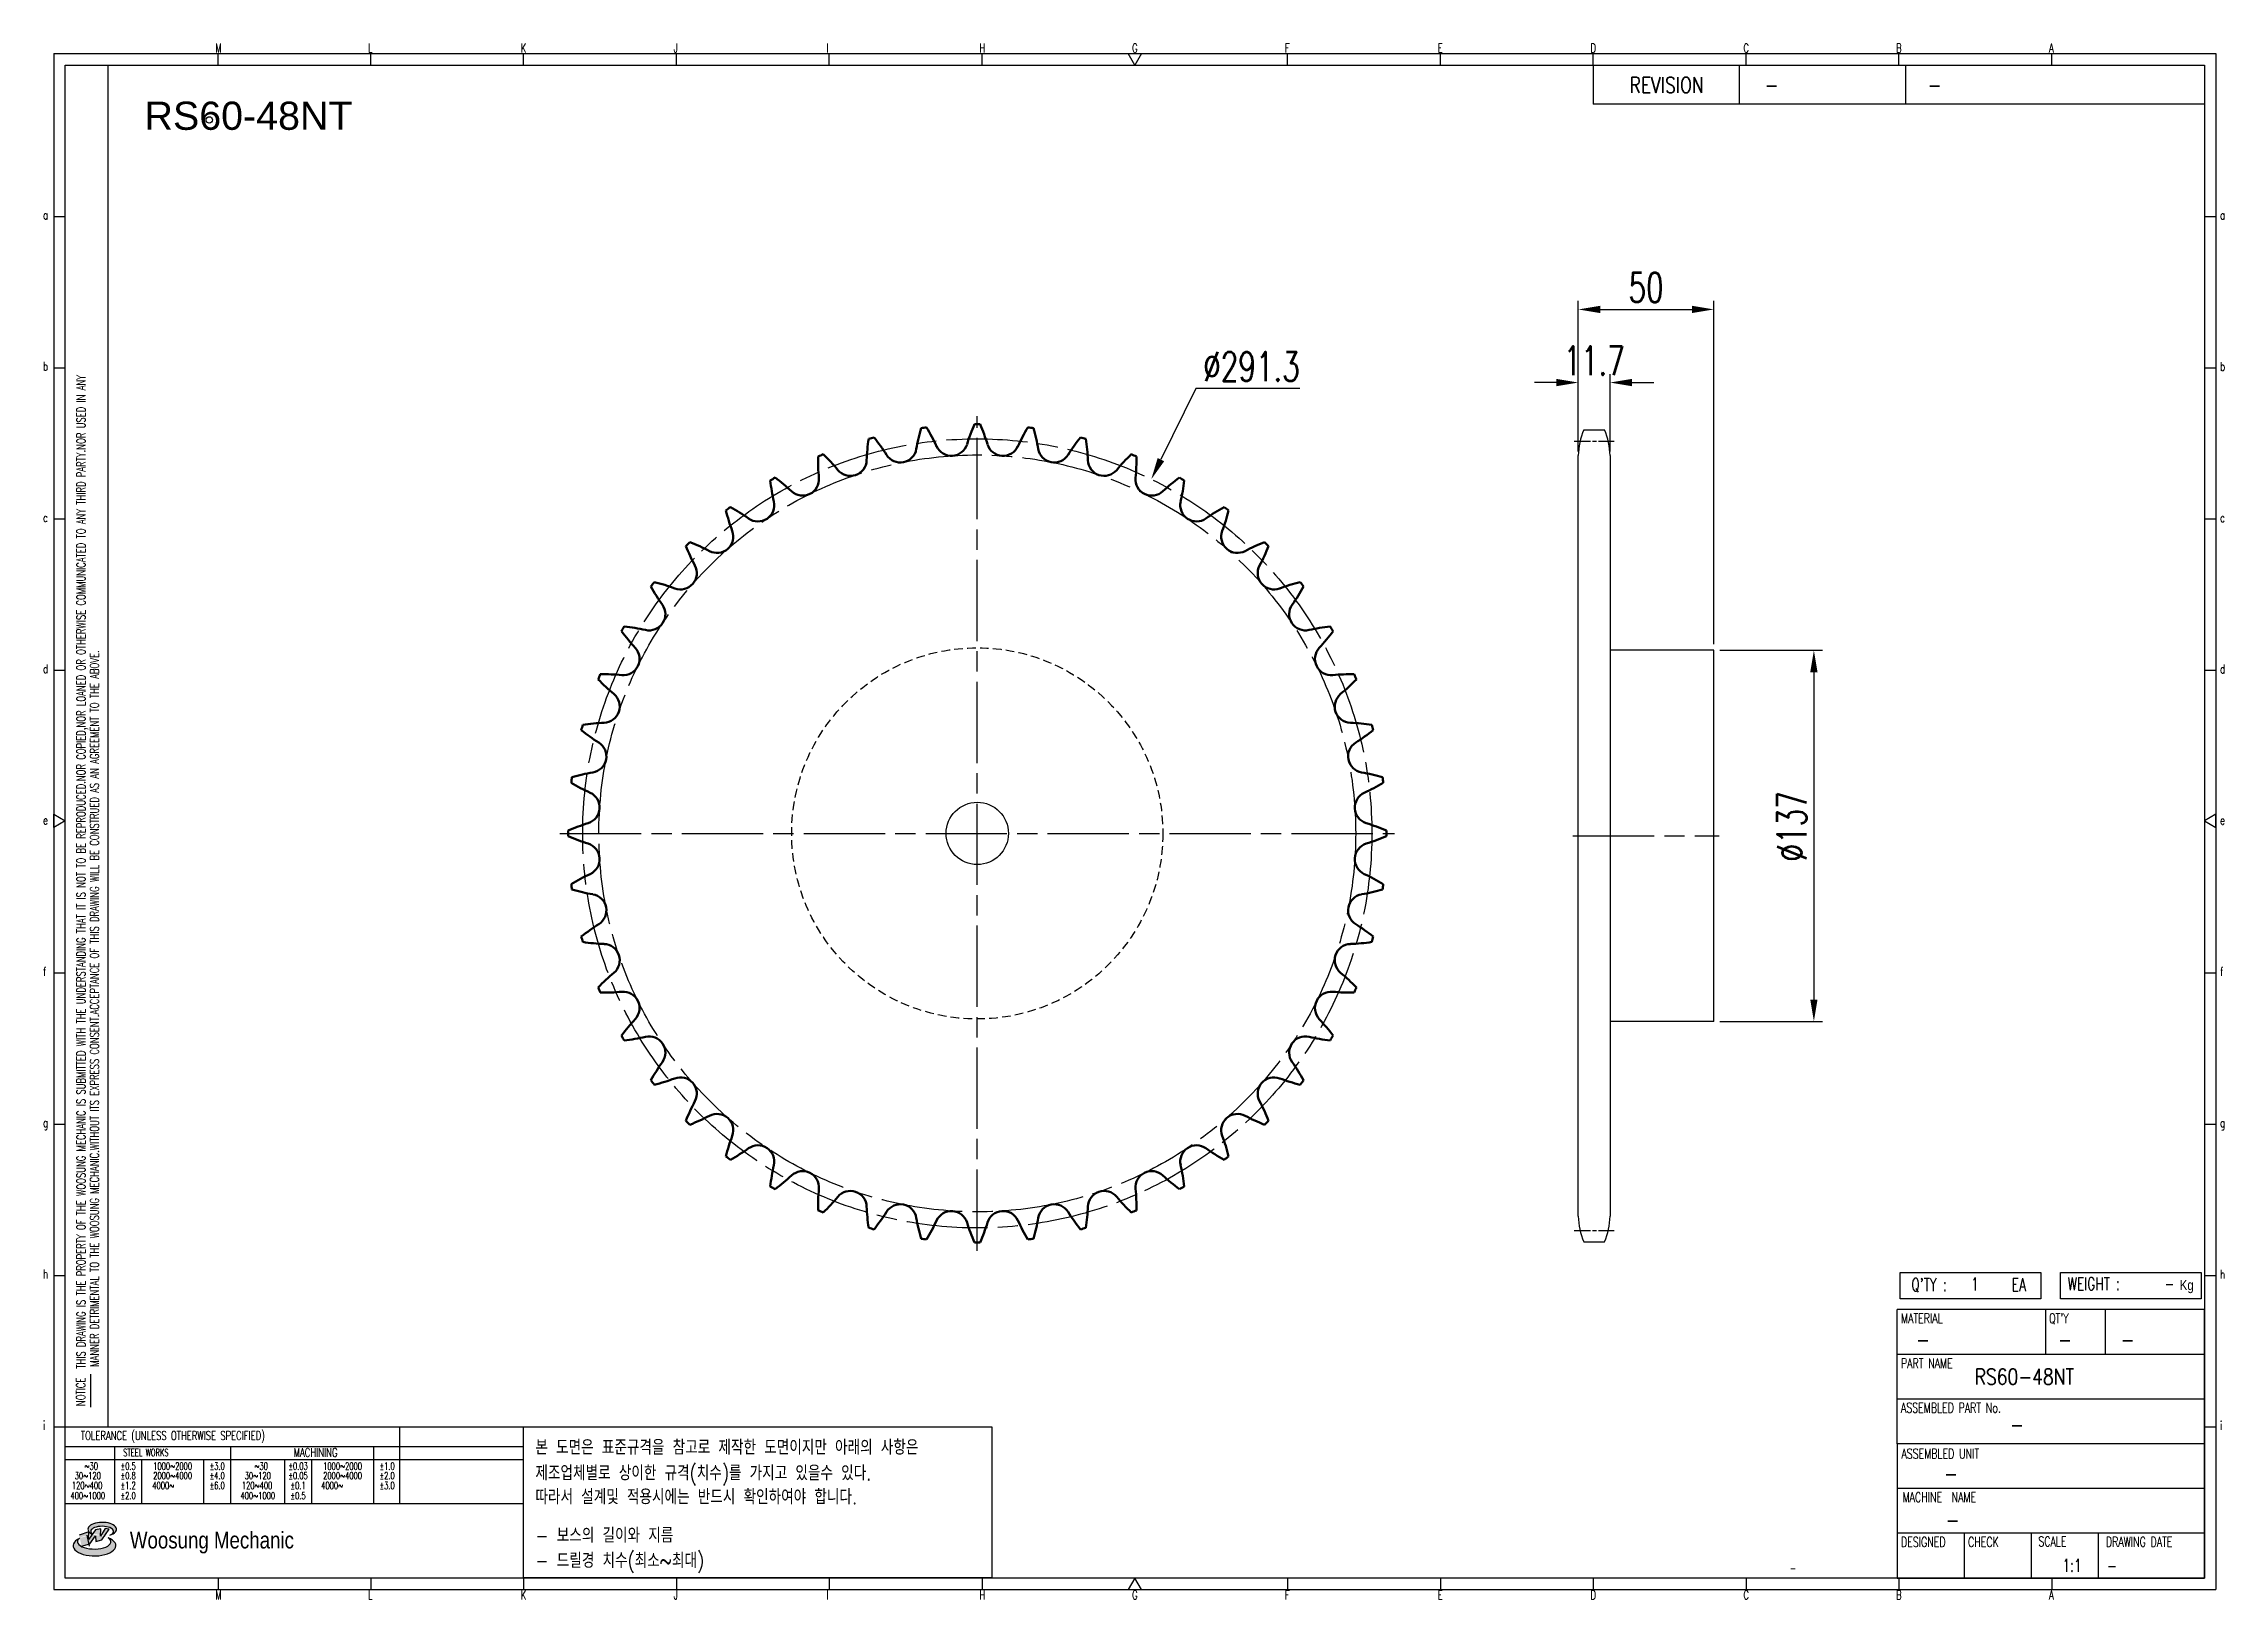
# Model space of a CAD drawing. Header units: millimetres. Extents: x 24103 to 24908, y 28 to 602.
import ezdxf
from ezdxf.enums import TextEntityAlignment as Align

# ---------------------------------------------------------------- set-up
doc = ezdxf.new("R2010")
doc.units = ezdxf.units.MM
for name, pattern in [('AM_ISO08W050', [18, 12, -1.5, 3, -1.5]), ('AM_ISO08W050x2', [9, 6, -0.75, 1.5, -0.75]), ('HIDDEN', [9.525, 6.35, -3.175])]:
    doc.linetypes.add(name, pattern=pattern)
doc.layers.add('AM_0N', color=7, linetype='Continuous', lineweight=50)
doc.layers.add('AM_7N', color=4, linetype='AM_ISO08W050', lineweight=25)
for name, color, linetype in [('HL', 2, 'HIDDEN'), ('S-DIM', 7, 'Continuous'), ('TITLE', 7, 'Continuous'), ('도면레이아웃', 7, 'Continuous')]:
    doc.layers.add(name, color=color, linetype=linetype)
doc.styles.add('HAN', font='ROMANS.shx', dxfattribs={"width": 0.7, "bigfont": 'whgtxt.shx'})
doc.styles.add('HKD_ST2', font='romans.shx', dxfattribs={"width": 0.7, "height": 4, "bigfont": '@extfont2.shx'})
doc.styles.add('HSG', font='SIMPLEX.shx', dxfattribs={"width": 0.7, "bigfont": 'HSG.shx'})
doc.styles.add('ROMANS', font='romans.shx', dxfattribs={"width": 0.7, "bigfont": 'whgtxt.shx'})
doc.styles.add('SLDTEXTSTYLE4', font='arial.ttf', dxfattribs={"width": 0.8})
doc.styles.get("Standard").update_dxf_attribs({"font": 'arial.ttf'})
doc.dimstyles.new('APP23', dxfattribs={"dimscale": 4.5, "dimtxt": 2.4, "dimasz": 1.8, "dimexe": 0.7, "dimexo": 0.5, "dimgap": 0.6, "dimtad": 1, "dimtoh": 1, "dimdec": 1, "dimrnd": 0.01, "dimzin": 9, "dimdsep": 46, "dimtxsty": 'HSG', "dimcen": 0, "dimclrd": 1, "dimclre": 1, "dimclrt": 256, "dimazin": 2, "dimtp": 1, "dimtm": 1, "dimtfac": 0.5, "dimtdec": 1, "dimtix": 1, "dimtofl": 0, "dimtmove": 0, "dimatfit": 3, "dimfxl": 0, "dimtvp": 1, "dimtolj": 2, "dimlwd": -1, "dimlwe": -1, "dimarcsym": 0})

# ---------------------------------------------------------------- blocks, each defined once
blk = doc.blocks.new('SUYWSHJH')
at = {"layer": '도면레이아웃'}
h = blk.add_hatch(color=10, dxfattribs=at)
h.paths.add_polyline_path([(1.544, 35.177), (1.554, 34.966), (1.779, 35.034), (2.054, 35.422), (1.908, 35.446), (1.728, 35.167), (1.741, 35.439), (1.547, 35.405), (1.292, 35.041), (1.295, 35.33), (0.943, 35.208), (1.03, 34.8), (1.336, 34.885)])
edge = h.paths.add_edge_path()
edge.add_ellipse((1.795, 35.421), major_axis=(-0.53, 0), ratio=0.487785, start_angle=122.36065, end_angle=403.39574)
edge.add_line((1.411, 35.244), (1.419, 35.261))
edge.add_ellipse((1.798, 35.344), major_axis=(-0.423, 0), ratio=0.444396, start_angle=131.58977, end_angle=386.19408, ccw=False)
edge = h.paths.add_edge_path()
edge.add_ellipse((1.512, 34.815), major_axis=(-0.793, 0), ratio=0.480113, start_angle=314.67633, end_angle=590.85213)
edge.add_ellipse((1.501, 34.958), major_axis=(-0.62, 0), ratio=0.43311, start_angle=331.7024, end_angle=574.42495, ccw=False)
for p, q in [((0, 90.118), (80.15, 90.118)), ((0, 90.118), (0, 33.191)), ((6.089, 89.693), (6.089, 90.118)), ((11.753, 89.693), (11.753, 90.118)), ((17.418, 89.693), (17.418, 90.118)), ((23.082, 89.693), (23.082, 90.118)), ((28.746, 89.693), (28.746, 90.118)), ((34.411, 89.693), (34.411, 90.118)), ((45.739, 89.693), (45.739, 90.118)), ((51.404, 89.693), (51.404, 90.118)), ((57.068, 89.693), (57.068, 90.118)), ((62.732, 89.693), (62.732, 90.118)), ((68.397, 89.693), (68.397, 90.118)), ((74.061, 89.693), (74.061, 90.118)), ((80.15, 90.118), (80.15, 33.191)), ((0, 84.085), (0.425, 84.085)), ((79.725, 84.085), (80.15, 84.085)), ((0, 78.478), (0.425, 78.478)), ((79.725, 78.478), (80.15, 78.478)), ((0, 72.87), (0.425, 72.87)), ((79.725, 72.87), (80.15, 72.87)), ((0, 67.262), (0.425, 67.262)), ((79.725, 67.262), (80.15, 67.262)), ((0, 56.047), (0.425, 56.047)), ((79.725, 56.047), (80.15, 56.047)), ((0, 50.439), (0.425, 50.439)), ((79.725, 50.439), (80.15, 50.439)), ((0, 44.832), (0.425, 44.832)), ((79.725, 44.832), (80.15, 44.832)), ((1.377, 39.947), (1.377, 41.174)), ((0, 39.224), (0.425, 39.224)), ((79.725, 39.224), (80.15, 39.224)), ((0, 33.191), (80.15, 33.191)), ((6.089, 33.616), (6.089, 33.191)), ((11.753, 33.616), (11.753, 33.191)), ((17.418, 33.616), (17.418, 33.191)), ((23.082, 33.616), (23.082, 33.191)), ((28.746, 33.616), (28.746, 33.191)), ((34.411, 33.616), (34.411, 33.191)), ((45.739, 33.616), (45.739, 33.191)), ((51.404, 33.616), (51.404, 33.191)), ((57.068, 33.616), (57.068, 33.191)), ((62.732, 33.616), (62.732, 33.191)), ((68.397, 33.616), (68.397, 33.191)), ((74.061, 33.616), (74.061, 33.191))]:
    blk.add_line(p, q)
at = {"color": 2}
for p, q in [((2.017, 39.224), (2.017, 89.693)), ((0.425, 39.224), (17.418, 39.224)), ((12.816, 39.224), (12.816, 36.382)), ((17.418, 33.616), (17.418, 39.224)), ((0.425, 38.487), (17.418, 38.487)), ((0.425, 38.012), (17.418, 38.012)), ((2.257, 38.487), (2.257, 36.382)), ((3.257, 38.012), (3.257, 36.382)), ((5.557, 38.012), (5.557, 36.382)), ((6.557, 38.5), (6.557, 36.382)), ((8.557, 38.012), (8.557, 36.382)), ((9.557, 38.026), (9.557, 36.382)), ((11.857, 38.487), (11.857, 36.382)), ((0.425, 36.382), (17.418, 36.382))]:
    blk.add_line(p, q, dxfattribs=at)
at = {"color": 6, "ltscale": 0.5}
for p, q in [((57.068, 89.693), (57.068, 88.246)), ((62.47, 89.693), (62.47, 88.246)), ((68.635, 89.693), (68.635, 88.246)), ((79.725, 88.246), (57.068, 88.246)), ((68.336, 38.59), (68.336, 43.563)), ((79.725, 43.563), (68.336, 43.563)), ((73.827, 43.563), (73.827, 41.905)), ((76.037, 43.563), (76.037, 41.905)), ((79.725, 38.59), (79.725, 43.563)), ((79.725, 41.905), (68.336, 41.905)), ((79.725, 40.248), (68.336, 40.248)), ((68.336, 38.59), (68.336, 33.616)), ((79.725, 38.59), (68.336, 38.59)), ((79.725, 33.616), (79.725, 38.59)), ((79.725, 36.932), (68.336, 36.932)), ((79.725, 35.274), (68.336, 35.274)), ((70.822, 33.616), (70.822, 35.274)), ((73.309, 33.616), (73.309, 35.274)), ((75.796, 33.616), (75.796, 35.274)), ((68.336, 33.616), (79.725, 33.616))]:
    blk.add_line(p, q, dxfattribs=at)
for points in [[(40.075, 89.693), (39.83, 90.118), (40.32, 90.118)], [(0.425, 89.693), (79.725, 89.693), (79.725, 33.616), (0.425, 33.616)], [(0.425, 61.679), (0, 61.433), (0, 61.924)], [(79.725, 61.679), (80.15, 61.433), (80.15, 61.924)], [(40.075, 33.616), (39.83, 33.191), (40.32, 33.191)]]:
    blk.add_lwpolyline(points, close=True)
at = {"layer": 'TITLE', "color": 20}
for p, q in [((68.449, 43.961), (68.449, 44.936)), ((68.449, 44.936), (73.654, 44.936)), ((73.654, 44.936), (73.654, 43.961)), ((74.39, 43.961), (74.39, 44.936)), ((74.39, 44.936), (79.595, 44.936)), ((79.595, 44.936), (79.595, 43.961)), ((73.654, 43.961), (68.449, 43.961)), ((79.595, 43.961), (74.39, 43.961))]:
    blk.add_line(p, q, dxfattribs=at)
at = {"layer": '도면레이아웃'}
for p, q in [((1.295, 35.33), (0.943, 35.208)), ((1.03, 34.8), (1.336, 34.885)), ((1.224, 35.208), (1.311, 34.8)), ((1.224, 35.208), (1.224, 35.208)), ((1.547, 35.405), (1.292, 35.041)), ((1.292, 35.041), (1.295, 35.33)), ((1.336, 34.885), (1.544, 35.177)), ((1.419, 35.261), (1.411, 35.244)), ((1.544, 35.177), (1.554, 34.966)), ((1.741, 35.439), (1.547, 35.405)), ((1.554, 34.966), (1.779, 35.034)), ((1.908, 35.446), (1.728, 35.167)), ((1.728, 35.167), (1.741, 35.439)), ((1.779, 35.034), (2.054, 35.422)), ((2.054, 35.422), (1.908, 35.446))]:
    blk.add_line(p, q, dxfattribs=at)
for centre, major_axis, ratio, start_param, end_param in [((1.795, 35.421), (-0.53, 0), 0.487785, 2.135596, 7.040584), ((1.512, 34.815), (-0.793, 0), 0.480113, 5.492138, 10.312315), ((1.501, 34.958), (-0.62, 0), 0.43311, 5.789299, 10.025607), ((1.798, 35.344), (-0.423, 0), 0.444396, 2.296675, 6.740358)]:
    blk.add_ellipse(centre, major_axis=major_axis, ratio=ratio, start_param=start_param, end_param=end_param, dxfattribs=at)
at = {"color": 4, "style": 'HKD_ST2', "width": 0.7}
for s, p in [('M', (5.988, 90.164)), ('L', (11.652, 90.164)), ('K', (17.316, 90.164)), ('J', (22.981, 90.164)), ('I', (28.645, 90.164)), ('H', (34.309, 90.164)), ('G', (39.974, 90.164)), ('F', (45.638, 90.164)), ('E', (51.302, 90.164)), ('D', (56.967, 90.164)), ('C', (62.631, 90.164)), ('B', (68.295, 90.164)), ('A', (73.96, 90.164)), ('a', (-0.395, 83.976)), ('a', (80.305, 83.97)), ('b', (-0.395, 78.368)), ('b', (80.305, 78.362)), ('c', (-0.395, 72.76)), ('c', (80.305, 72.754)), ('d', (-0.395, 67.153)), ('d', (80.305, 67.147)), ('e', (-0.395, 61.545)), ('e', (80.305, 61.539)), ('f', (-0.395, 55.937)), ('f', (80.305, 55.931)), ('g', (-0.395, 50.33)), ('g', (80.305, 50.324)), ('h', (-0.395, 44.722)), ('h', (80.305, 44.716)), ('i', (-0.395, 39.114)), ('i', (80.305, 39.108)), ('M', (5.988, 32.824)), ('L', (11.652, 32.824)), ('K', (17.316, 32.824)), ('J', (22.981, 32.824)), ('I', (28.645, 32.824)), ('H', (34.309, 32.824)), ('G', (39.974, 32.824)), ('F', (45.638, 32.824)), ('E', (51.302, 32.824)), ('D', (56.967, 32.824)), ('C', (62.631, 32.824)), ('B', (68.295, 32.824)), ('A', (73.96, 32.824))]:
    blk.add_text(s, height=0.326, dxfattribs=at).set_placement(p)
for s, height, style, width, p in [('REVISION', 0.5806, 'HAN', 0.8, (58.415, 88.664)), ('-', 0.581, 'HAN', 0.8, (63.426, 88.664)), ('-', 0.581, 'HAN', 0.8, (69.468, 88.664)), ("Q'TY : ", 0.4746, 'HKD_ST2', 0.7, (68.857, 44.253)), ('1', 0.475, 'HKD_ST2', 0.7, (71.071, 44.275)), ('EA', 0.4746, 'HKD_ST2', 0.7, (72.578, 44.253)), ('WEIGHT : ', 0.4746, 'HKD_ST2', 0.7, (74.65, 44.286)), ('-', 0.581, 'HAN', 0.8, (69.029, 42.157)), ('-', 0.581, 'HAN', 0.8, (74.289, 42.157)), ('-', 0.581, 'HAN', 0.8, (76.623, 42.157)), ('-', 0.581, 'HAN', 0.8, (72.515, 39.013)), ('-', 0.581, 'HAN', 0.8, (70.067, 37.189)), ('-', 0.581, 'HAN', 0.8, (70.126, 35.48)), ('1:1', 0.4746, 'HKD_ST2', 0.7, (74.458, 33.848)), ('-', 0.475, 'HKD_ST2', 0.7, (76.112, 33.837))]:
    blk.add_text(s, height=height, dxfattribs=dict(style=style, width=width)).set_placement(p)
at = {"color": 6, "style": 'HKD_ST2', "width": 0.7}
for s, p in [(' THIS DRAWING IS THE PROPERTY OF THE WOOSUNG MECHANIC IS SUBMITTED WITH THE UNDERSTANDING THAT IT IS NOT TO BE REPRODUCED.NOR COPIED,NOR LOANED OR OTHERWISE COMMUNICATED TO ANY THIRD PARTY.NOR USED IN ANY', (1.173, 41.217)), ('MANNER DETRIMENTAL TO THE WOOSUNG MECHANIC.WITHOUT ITS EXPRESS CONSENT.ACCEPTANCE OF THIS DRAWING WILL BE CONSTRUED AS AN AGREEMENT TO THE ABOVE.', (1.672, 41.447))]:
    blk.add_text(s, height=0.326266, rotation=90, dxfattribs=at).set_placement(p)
at = {"style": 'HKD_ST2', "width": 0.7}
blk.add_text('-', height=0.475, dxfattribs=at).set_placement((78.613, 44.286), align=Align.RIGHT)
at = {"color": 4, "style": 'HKD_ST2', "width": 0.7}
for s, height, p in [('MATERIAL', 0.3651, (68.474, 43.425)), ("QT'Y", 0.3651, (73.965, 43.425)), ('PART NAME', 0.3651, (68.474, 41.756)), ('ASSEMBLED PART No.', 0.36511, (68.474, 40.109)), ('ASSEMBLED UNIT', 0.36511, (68.49, 38.408)), ('MACHINE  NAME', 0.36511, (68.532, 36.794)), ('DESIGNED', 0.3651, (68.474, 35.136)), ('CHECK', 0.3651, (70.961, 35.136)), ('SCALE', 0.3651, (73.566, 35.153)), ('DRAWING DATE', 0.36511, (76.071, 35.141))]:
    blk.add_text(s, height=height, dxfattribs=at).set_placement(p, align=Align.TOP_LEFT)
at = {"style": 'HKD_ST2', "width": 0.7}
blk.add_text('NOTICE', height=0.3263, rotation=90, dxfattribs=at).set_placement((1.163, 39.988))
for s, height, style, width, p in [('TOLERANCE (UNLESS OTHERWISE SPECIFIED)', 0.32627, 'HKD_ST2', 0.7, (4.417, 38.896)), ('-', 0.326, 'ROMANS', 0.65, (64.469, 33.975))]:
    blk.add_text(s, height=height, dxfattribs=dict(style=style, width=width)).set_placement(p, align=Align.MIDDLE_CENTER)
at = {"color": 4, "style": 'HKD_ST2', "width": 0.7}
for s, height, p in [('STEEL WORKS', 0.26101, (3.416, 38.268)), ('MACHINING', 0.3263, (9.707, 38.27)), ('%%P0.5', 0.261, (2.757, 37.762)), ('%%P0.8', 0.261, (2.757, 37.411)), ('%%P3.0', 0.261, (6.057, 37.762)), ('%%P4.0', 0.261, (6.057, 37.411)), ('%%P0.03', 0.261, (9.057, 37.762)), ('%%P0.05', 0.261, (9.057, 37.411)), ('%%P1.0', 0.261, (12.357, 37.762)), ('%%P2.0', 0.261, (12.357, 37.411)), ('%%P1.2', 0.261, (2.757, 37.045)), ('%%P2.0', 0.261, (2.757, 36.67)), ('%%P6.0', 0.261, (6.057, 37.045)), ('%%P0.1', 0.261, (9.057, 37.045)), ('%%P0.5', 0.261, (9.057, 36.67)), ('%%P3.0', 0.261, (12.357, 37.045))]:
    blk.add_text(s, height=height, dxfattribs=at).set_placement(p, align=Align.MIDDLE)
for s, height, p in [('30%%126120', 0.261, (1.263, 37.411)), ('%%12630', 0.261, (1.389, 37.762)), ('2000%%1264000', 0.26101, (4.407, 37.411)), ('1000%%1262000', 0.26101, (4.407, 37.762)), ('30%%126120', 0.261, (7.563, 37.411)), ('%%12630', 0.261, (7.689, 37.762)), ('2000%%1264000', 0.26101, (10.707, 37.411)), ('1000%%1262000', 0.26101, (10.707, 37.762)), ('400%%1261000', 0.26101, (1.263, 36.67)), ('120%%126400', 0.26101, (1.237, 37.045)), ('4000%%126', 0.261, (4.061, 37.045)), ('400%%1261000', 0.26101, (7.563, 36.67)), ('120%%126400', 0.26101, (7.537, 37.045)), ('4000%%126', 0.261, (10.321, 37.045))]:
    blk.add_text(s, height=height, dxfattribs=at).set_placement(p, align=Align.MIDDLE_CENTER)
at = {"color": 1, "style": 'SLDTEXTSTYLE4', "width": 0.8}
blk.add_text('Woosung Mechanic', height=0.61957, dxfattribs=at).set_placement((2.822, 34.711))
at = {"layer": 'TITLE', "width": 0.8}
blk.add_text('Kg', height=0.3789, dxfattribs=at).set_placement((78.807, 44.286))
blk = doc.blocks.new('*D2')
at = {"layer": 'Defpoints', "color": 0, "transparency": 16777216}
for p in [(24511.82, 441.43), (24383.35, 180.01)]:
    blk.add_point(p, dxfattribs=at)
at = {"layer": 'S-DIM', "color": 1, "transparency": 16777216}
for p, q in [((24528.29, 474.94), (24515.39, 448.69)), ((24566.63, 474.94), (24528.29, 474.94))]:
    blk.add_line(p, q, dxfattribs=at)
blk.add_solid([(24514.18, 449.29), (24516.6, 448.1), (24511.82, 441.43)], dxfattribs=at)
at = {"layer": 'S-DIM', "transparency": 16777216, "insert": (24548.81, 483.04), "char_height": 10.8, "attachment_point": 5, "style": 'HSG'}
blk.add_mtext('\\A2;∅291.3', dxfattribs=at)
blk = doc.blocks.new('*D3')
at = {"layer": 'Defpoints', "color": 0, "transparency": 16777216}
for p in [(24681.15, 477.12), (24669.45, 449.49), (24681.15, 449.49)]:
    blk.add_point(p, dxfattribs=at)
at = {"layer": 'S-DIM', "color": 1, "transparency": 16777216}
for p, q in [((24661.35, 477.12), (24653.25, 477.12)), ((24669.45, 451.74), (24669.45, 480.27)), ((24681.15, 451.74), (24681.15, 480.27)), ((24689.25, 477.12), (24697.35, 477.12))]:
    blk.add_line(p, q, dxfattribs=at)
for points in [[(24661.35, 478.47), (24661.35, 475.77), (24669.45, 477.12)], [(24689.25, 478.47), (24689.25, 475.77), (24681.15, 477.12)]]:
    blk.add_solid(points, dxfattribs=at)
at = {"layer": 'S-DIM', "transparency": 16777216, "insert": (24675.3, 485.22), "char_height": 10.8, "attachment_point": 5, "style": 'HSG'}
blk.add_mtext('\\A2;11.7', dxfattribs=at)
blk = doc.blocks.new('*D4')
at = {"layer": 'Defpoints', "color": 0, "transparency": 16777216}
for p in [(24719.45, 504.12), (24669.45, 449.49), (24719.45, 378.31)]:
    blk.add_point(p, dxfattribs=at)
at = {"layer": 'S-DIM', "color": 1, "transparency": 16777216}
for p, q in [((24669.45, 451.74), (24669.45, 507.27)), ((24719.45, 380.56), (24719.45, 507.27)), ((24677.55, 504.12), (24711.35, 504.12))]:
    blk.add_line(p, q, dxfattribs=at)
for points in [[(24677.55, 505.47), (24677.55, 502.77), (24669.45, 504.12)], [(24711.35, 505.47), (24711.35, 502.77), (24719.45, 504.12)]]:
    blk.add_solid(points, dxfattribs=at)
at = {"layer": 'S-DIM', "transparency": 16777216, "insert": (24694.45, 512.22), "char_height": 10.8, "attachment_point": 5, "style": 'HSG'}
blk.add_mtext('\\A2;50', dxfattribs=at)
blk = doc.blocks.new('*D5')
at = {"layer": 'Defpoints', "color": 0, "transparency": 16777216}
for p in [(24719.45, 378.31), (24719.45, 241.31), (24756.4, 241.31)]:
    blk.add_point(p, dxfattribs=at)
at = {"layer": 'S-DIM', "color": 1, "transparency": 16777216}
for p, q in [((24721.7, 378.31), (24759.55, 378.31)), ((24756.4, 370.21), (24756.4, 249.41)), ((24721.7, 241.31), (24759.55, 241.31))]:
    blk.add_line(p, q, dxfattribs=at)
for points in [[(24755.05, 370.21), (24757.75, 370.21), (24756.4, 378.31)], [(24755.05, 249.41), (24757.75, 249.41), (24756.4, 241.31)]]:
    blk.add_solid(points, dxfattribs=at)
at = {"layer": 'S-DIM', "transparency": 16777216, "insert": (24748.3, 313.32), "char_height": 10.8, "attachment_point": 5, "rotation": 90, "style": 'HSG'}
blk.add_mtext('\\A2;%%c137', dxfattribs=at)

msp = doc.modelspace()

# ---------------------------------------------------------------- linework, layer by layer
for p, q in [((24671.54, 459.65), (24679.07, 459.65)), ((24669.45, 169.47), (24669.45, 450.15)), ((24681.15, 450.15), (24681.15, 169.47)), ((24719.45, 378.31), (24681.15, 378.31)), ((24719.45, 241.31), (24719.45, 378.31)), ((24719.45, 241.31), (24681.15, 241.31)), ((24671.54, 159.97), (24679.07, 159.97))]:
    msp.add_line(p, q)
at = {"color": 4}
msp.add_lwpolyline([(24280.14, 91.73), (24453.01, 91.73), (24453.01, 35.89), (24280.14, 35.89)], close=True, dxfattribs=at)
for centre, radius in [((24164.11, 574.04), 1.2), ((24447.59, 310.72), 11.5)]:
    msp.add_circle(centre, radius)
for centre, start, end in [((24692.15, 450.15), 155.25994, 180), ((24658.45, 450.15), 0, 24.74006), ((24692.15, 169.47), 180, 204.74006), ((24658.45, 169.47), 335.25994, 0)]:
    msp.add_arc(centre, 22.7, start, end)
at = {"layer": 'AM_0N'}
for centre, radius, start, end in [((24495.53, 440.58), 71.46, 163.95523, 170.3125), ((24447.59, 310.72), 151.04, 97.11118, 97.88882), ((24367.66, 423.74), 71.46, 24.6875, 31.04477), ((24512.07, 433.21), 71.46, 156.45523, 162.8125), ((24447.59, 310.72), 151.04, 89.61118, 90.38882), ((24383.1, 433.21), 71.46, 17.1875, 23.54477), ((24527.51, 423.74), 71.46, 148.95523, 155.3125), ((24447.59, 310.72), 151.04, 82.11118, 82.88882), ((24399.64, 440.58), 71.46, 9.6875, 16.04477), ((24478.17, 445.73), 71.46, 171.45523, 177.8125), ((24447.59, 310.72), 151.04, 104.61118, 105.38882), ((24353.59, 412.35), 71.46, 32.1875, 38.54477), ((24419.16, 453.62), 6.01, 212.1875, 350.3125), ((24438.06, 456.1), 6.01, 204.6875, 342.8125), ((24457.11, 456.1), 6.01, 197.1875, 335.3125), ((24476.01, 453.62), 6.01, 189.6875, 327.8125), ((24541.58, 412.35), 71.46, 141.45523, 147.8125), ((24447.59, 310.72), 151.04, 74.61118, 75.38882), ((24417, 445.73), 71.46, 2.1875, 8.54477), ((24460.29, 448.56), 71.46, 178.95523, 185.3125), ((24447.59, 310.72), 151.04, 112.11118, 112.88882), ((24341.13, 399.21), 71.46, 39.6875, 46.04477), ((24400.75, 448.68), 6.01, 219.6875, 357.8125), ((24494.42, 448.68), 6.01, 182.1875, 320.3125), ((24554.04, 399.21), 71.46, 133.95523, 140.3125), ((24447.59, 310.72), 151.04, 67.11118, 67.88882), ((24434.88, 448.56), 71.46, 354.6875, 1.04477), ((24447.59, 310.72), 151.04, 119.61118, 120.38882), ((24442.19, 449.04), 71.46, 186.45523, 192.8125), ((24330.49, 384.56), 71.46, 47.1875, 53.54477), ((24383.15, 441.39), 6.01, 227.1875, 5.3125), ((24512.02, 441.39), 6.01, 174.6875, 312.8125), ((24564.68, 384.56), 71.46, 126.45523, 132.8125), ((24447.59, 310.72), 151.04, 59.61118, 60.38882), ((24452.98, 449.04), 71.46, 347.1875, 353.54477), ((24447.59, 310.72), 151.04, 127.11118, 127.88882), ((24424.18, 447.15), 71.46, 193.95523, 200.3125), ((24321.86, 368.64), 71.46, 54.6875, 61.04477), ((24366.64, 431.86), 6.01, 234.6875, 12.8125), ((24528.53, 431.86), 6.01, 167.1875, 305.3125), ((24573.31, 368.64), 71.46, 118.95523, 125.3125), ((24470.99, 447.15), 71.46, 339.6875, 346.04477), ((24447.59, 310.72), 151.04, 52.11118, 52.88882), ((24351.52, 420.26), 6.01, 242.1875, 20.3125), ((24543.65, 420.26), 6.01, 159.6875, 297.8125), ((24447.59, 310.72), 151.04, 134.61118, 135.38882), ((24406.57, 442.93), 71.46, 201.45523, 207.8125), ((24315.37, 351.73), 71.46, 62.1875, 68.54477), ((24579.8, 351.73), 71.46, 111.45523, 117.8125), ((24488.6, 442.93), 71.46, 332.1875, 338.54477), ((24447.59, 310.72), 151.04, 44.61118, 45.38882), ((24447.59, 310.72), 151.04, 142.11118, 142.88882), ((24311.15, 334.13), 71.46, 69.6875, 76.04477), ((24338.05, 406.78), 6.01, 249.6875, 27.8125), ((24557.12, 406.78), 6.01, 152.1875, 290.3125), ((24584.02, 334.13), 71.46, 103.95523, 110.3125), ((24447.59, 310.72), 151.04, 37.11118, 37.88882), ((24326.44, 391.66), 6.01, 257.1875, 35.3125), ((24389.66, 436.45), 71.46, 208.95523, 215.3125), ((24568.73, 391.66), 6.01, 144.6875, 282.8125), ((24505.51, 436.45), 71.46, 324.6875, 331.04477), ((24447.59, 310.72), 151.04, 149.61118, 150.38882), ((24309.26, 316.12), 71.46, 77.1875, 83.54477), ((24585.91, 316.12), 71.46, 96.45523, 102.8125), ((24447.59, 310.72), 151.04, 29.61118, 30.38882), ((24373.75, 427.81), 71.46, 216.45523, 222.8125), ((24316.92, 375.16), 6.01, 264.6875, 42.8125), ((24578.26, 375.16), 6.01, 137.1875, 275.3125), ((24521.42, 427.81), 71.46, 317.1875, 323.54477), ((24447.59, 310.72), 151.04, 157.11118, 157.88882), ((24359.1, 417.17), 71.46, 223.95523, 230.3125), ((24309.74, 298.02), 71.46, 84.6875, 91.04477), ((24585.43, 298.02), 71.46, 88.95523, 95.3125), ((24536.07, 417.17), 71.46, 309.6875, 316.04477), ((24447.59, 310.72), 151.04, 22.11118, 22.88882), ((24309.62, 357.55), 6.01, 272.1875, 50.3125), ((24585.55, 357.55), 6.01, 129.6875, 267.8125), ((24447.59, 310.72), 151.04, 164.61118, 165.38882), ((24345.96, 404.71), 71.46, 231.45523, 237.8125), ((24312.58, 280.13), 71.46, 92.1875, 98.54477), ((24582.59, 280.13), 71.46, 81.45523, 87.8125), ((24549.21, 404.71), 71.46, 302.1875, 308.54477), ((24447.59, 310.72), 151.04, 14.61118, 15.38882), ((24304.69, 339.14), 6.01, 279.6875, 57.8125), ((24590.48, 339.14), 6.01, 122.1875, 260.3125), ((24447.59, 310.72), 151.04, 172.11118, 172.88882), ((24317.73, 262.77), 71.46, 99.6875, 106.04477), ((24577.44, 262.77), 71.46, 73.95523, 80.3125), ((24447.59, 310.72), 151.04, 7.11118, 7.88882), ((24334.56, 390.64), 71.46, 238.95523, 245.3125), ((24302.2, 320.25), 6.01, 287.1875, 65.3125), ((24592.97, 320.25), 6.01, 114.6875, 252.8125), ((24560.61, 390.64), 71.46, 294.6875, 301.04477), ((24325.1, 246.23), 71.46, 107.1875, 113.54477), ((24570.07, 246.23), 71.46, 66.45523, 72.8125), ((24447.59, 310.72), 151.04, 179.61118, 180.38882), ((24325.1, 375.21), 71.46, 246.45523, 252.8125), ((24302.2, 301.19), 6.01, 294.6875, 72.8125), ((24592.97, 301.19), 6.01, 107.1875, 245.3125), ((24570.07, 375.21), 71.46, 287.1875, 293.54477), ((24447.59, 310.72), 151.04, 359.61118, 0.38882), ((24334.56, 230.8), 71.46, 114.6875, 121.04477), ((24447.59, 310.72), 151.04, 187.11118, 187.88882), ((24317.73, 358.67), 71.46, 253.95523, 260.3125), ((24577.44, 358.67), 71.46, 279.6875, 286.04477), ((24560.61, 230.8), 71.46, 58.95523, 65.3125), ((24447.59, 310.72), 151.04, 352.11118, 352.88882), ((24304.69, 282.3), 6.01, 302.1875, 80.3125), ((24590.48, 282.3), 6.01, 99.6875, 237.8125), ((24345.96, 216.73), 71.46, 122.1875, 128.54477), ((24549.21, 216.73), 71.46, 51.45523, 57.8125), ((24447.59, 310.72), 151.04, 194.61118, 195.38882), ((24312.58, 341.31), 71.46, 261.45523, 267.8125), ((24309.62, 263.89), 6.01, 309.6875, 87.8125), ((24585.55, 263.89), 6.01, 92.1875, 230.3125), ((24582.59, 341.31), 71.46, 272.1875, 278.54477), ((24447.59, 310.72), 151.04, 344.61118, 345.38882), ((24359.1, 204.27), 71.46, 129.6875, 136.04477), ((24536.07, 204.27), 71.46, 43.95523, 50.3125), ((24447.59, 310.72), 151.04, 202.11118, 202.88882), ((24309.74, 323.42), 71.46, 268.95523, 275.3125), ((24316.92, 246.28), 6.01, 317.1875, 95.3125), ((24578.26, 246.28), 6.01, 84.6875, 222.8125), ((24585.43, 323.42), 71.46, 264.6875, 271.04477), ((24447.59, 310.72), 151.04, 337.11118, 337.88882), ((24373.75, 193.63), 71.46, 137.1875, 143.54477), ((24521.42, 193.63), 71.46, 36.45523, 42.8125), ((24447.59, 310.72), 151.04, 209.61118, 210.38882), ((24309.26, 305.32), 71.46, 276.45523, 282.8125), ((24326.44, 229.78), 6.01, 324.6875, 102.8125), ((24568.73, 229.78), 6.01, 77.1875, 215.3125), ((24585.91, 305.32), 71.46, 257.1875, 263.54477), ((24447.59, 310.72), 151.04, 329.61118, 330.38882), ((24389.66, 184.99), 71.46, 144.6875, 151.04477), ((24505.51, 184.99), 71.46, 28.95523, 35.3125), ((24447.59, 310.72), 151.04, 217.11118, 217.88882), ((24311.15, 287.31), 71.46, 283.95523, 290.3125), ((24338.05, 214.66), 6.01, 332.1875, 110.3125), ((24557.12, 214.66), 6.01, 69.6875, 207.8125), ((24584.02, 287.31), 71.46, 249.6875, 256.04477), ((24447.59, 310.72), 151.04, 322.11118, 322.88882), ((24406.57, 178.51), 71.46, 152.1875, 158.54477), ((24488.6, 178.51), 71.46, 21.45523, 27.8125), ((24447.59, 310.72), 151.04, 224.61118, 225.38882), ((24315.37, 269.71), 71.46, 291.45523, 297.8125), ((24351.52, 201.18), 6.01, 339.6875, 117.8125), ((24543.65, 201.18), 6.01, 62.1875, 200.3125), ((24579.8, 269.71), 71.46, 242.1875, 248.54477), ((24447.59, 310.72), 151.04, 314.61118, 315.38882), ((24424.18, 174.29), 71.46, 159.6875, 166.04477), ((24321.86, 252.8), 71.46, 298.95523, 305.3125), ((24366.64, 189.58), 6.01, 347.1875, 125.3125), ((24528.53, 189.58), 6.01, 54.6875, 192.8125), ((24573.31, 252.8), 71.46, 234.6875, 241.04477), ((24470.99, 174.29), 71.46, 13.95523, 20.3125), ((24447.59, 310.72), 151.04, 232.11118, 232.88882), ((24442.19, 172.4), 71.46, 167.1875, 173.54477), ((24383.15, 180.05), 6.01, 354.6875, 132.8125), ((24512.02, 180.05), 6.01, 47.1875, 185.3125), ((24452.98, 172.4), 71.46, 6.45523, 12.8125), ((24447.59, 310.72), 151.04, 307.11118, 307.88882), ((24447.59, 310.72), 151.04, 239.61118, 240.38882), ((24330.49, 236.88), 71.46, 306.45523, 312.8125), ((24460.29, 172.88), 71.46, 174.6875, 181.04477), ((24400.75, 172.76), 6.01, 2.1875, 140.3125), ((24494.42, 172.76), 6.01, 39.6875, 177.8125), ((24434.88, 172.88), 71.46, 358.95523, 5.3125), ((24564.68, 236.88), 71.46, 227.1875, 233.54477), ((24447.59, 310.72), 151.04, 299.61118, 300.38882), ((24447.59, 310.72), 151.04, 247.11118, 247.88882), ((24341.13, 222.23), 71.46, 313.95523, 320.3125), ((24478.17, 175.71), 71.46, 182.1875, 188.54477), ((24353.59, 209.09), 71.46, 321.45523, 327.8125), ((24419.16, 167.82), 6.01, 9.6875, 147.8125), ((24438.06, 165.34), 6.01, 17.1875, 155.3125), ((24457.11, 165.34), 6.01, 24.6875, 162.8125), ((24476.01, 167.82), 6.01, 32.1875, 170.3125), ((24541.58, 209.09), 71.46, 212.1875, 218.54477), ((24417, 175.71), 71.46, 351.45523, 357.8125), ((24554.04, 222.23), 71.46, 219.6875, 226.04477), ((24447.59, 310.72), 151.04, 292.11118, 292.88882), ((24447.59, 310.72), 151.04, 254.61118, 255.38882), ((24495.53, 180.86), 71.46, 189.6875, 196.04477), ((24447.59, 310.72), 151.04, 262.11118, 262.88882), ((24367.66, 197.7), 71.46, 328.95523, 335.3125), ((24512.07, 188.23), 71.46, 197.1875, 203.54477), ((24383.1, 188.23), 71.46, 336.45523, 342.8125), ((24527.51, 197.7), 71.46, 204.6875, 211.04477), ((24447.59, 310.72), 151.04, 277.11118, 277.88882), ((24399.64, 180.86), 71.46, 343.95523, 350.3125), ((24447.59, 310.72), 151.04, 284.61118, 285.38882), ((24447.59, 310.72), 151.04, 269.61118, 270.38882)]:
    msp.add_arc(centre, radius, start, end, dxfattribs=at)
at = {"layer": 'AM_7N', "linetype": 'AM_ISO08W050x2', "ltscale": 5}
for p, q in [((24447.59, 156.68), (24447.59, 464.76)), ((24293.55, 310.72), (24601.62, 310.72)), ((24667.45, 309.81), (24721.45, 309.81))]:
    msp.add_line(p, q, dxfattribs=at)
at = {"layer": 'AM_7N', "linetype": 'AM_ISO08W050x2'}
for p, q in [((24667.89, 455.45), (24682.72, 455.45)), ((24667.89, 164.18), (24682.72, 164.18))]:
    msp.add_line(p, q, dxfattribs=at)
at = {"layer": 'AM_7N', "linetype": 'AM_ISO08W050x2', "ltscale": 5}
for radius in [145.64, 139.68]:
    msp.add_circle((24447.59, 310.72), radius, dxfattribs=at)
at = {"layer": 'HL', "ltscale": 0.5}
msp.add_circle((24447.59, 310.72), 68.5, dxfattribs=at)

# ---------------------------------------------------------------- block references
at = {"xscale": 9.95785099512548, "yscale": 9.95785099512548, "zscale": 9.95785099512548}
msp.add_blockref('SUYWSHJH', (24106.7, -298.86), dxfattribs=at)

# ---------------------------------------------------------------- texts
at = {"color": 2}
msp.add_text('RS60-48NT', height=10.405, dxfattribs=at).set_placement((24140.22, 570.41))
at = {"style": 'HAN', "width": 0.8}
msp.add_text('RS60-48NT', height=5.782, dxfattribs=at).set_placement((24815.77, 107.28))
at = {"color": 4, "style": 'HAN', "width": 0.8}
for s, p in [('본 도면은 표준규격을 참고로 제작한 도면이지만 아래의 사항은', (24284.48, 81.39)), ('제조업체별로 상이한 규격(치수)를 가지고 있을수 있다.', (24284.48, 71.91)), ('따라서 설계및 적용시에는 반드시 확인하여야 합니다.', (24284.48, 63.1)), ('- 보스의 길이와 지름', (24284.48, 48.92)), ('- 드릴경 치수(최소~최대)', (24284.48, 39.6))]:
    msp.add_text(s, height=5.4705, dxfattribs=at).set_placement(p)

# ---------------------------------------------------------------- dimensions: what is measured, and where the dimension line sits
at = {"layer": 'S-DIM'}
dim = msp.add_linear_dim(base=(24719.45, 504.12), p1=(24669.45, 449.49), p2=(24719.45, 378.31), dimstyle='APP23', dxfattribs=at)
dim.commit()
dim.dimension.update_dxf_attribs({"geometry": '*D4', "text_midpoint": (24694.45, 512.22)})
dim = msp.add_linear_dim(base=(24681.15, 477.12), p1=(24669.45, 449.49), p2=(24681.15, 449.49), dimstyle='APP23', dxfattribs=at)
dim.commit()
dim.dimension.update_dxf_attribs({"geometry": '*D3', "text_midpoint": (24675.3, 477.12), "dimtype": 128})
dim = msp.add_diameter_dim_2p(p1=(24383.35, 180.01), p2=(24511.82, 441.43), dimstyle='APP23', dxfattribs=at)
dim.commit()
dim.dimension.update_dxf_attribs({"geometry": '*D2', "text_midpoint": (24548.81, 474.94), "dimtype": 131})
dim = msp.add_linear_dim(base=(24756.4, 241.31), p1=(24719.45, 378.31), p2=(24719.45, 241.31), angle=90, text='%%c<>', dimstyle='APP23', dxfattribs=at)
dim.commit()
dim.dimension.update_dxf_attribs({"geometry": '*D5', "text_midpoint": (24756.4, 313.32), "dimtype": 128})

doc.saveas('drawing.dxf')
